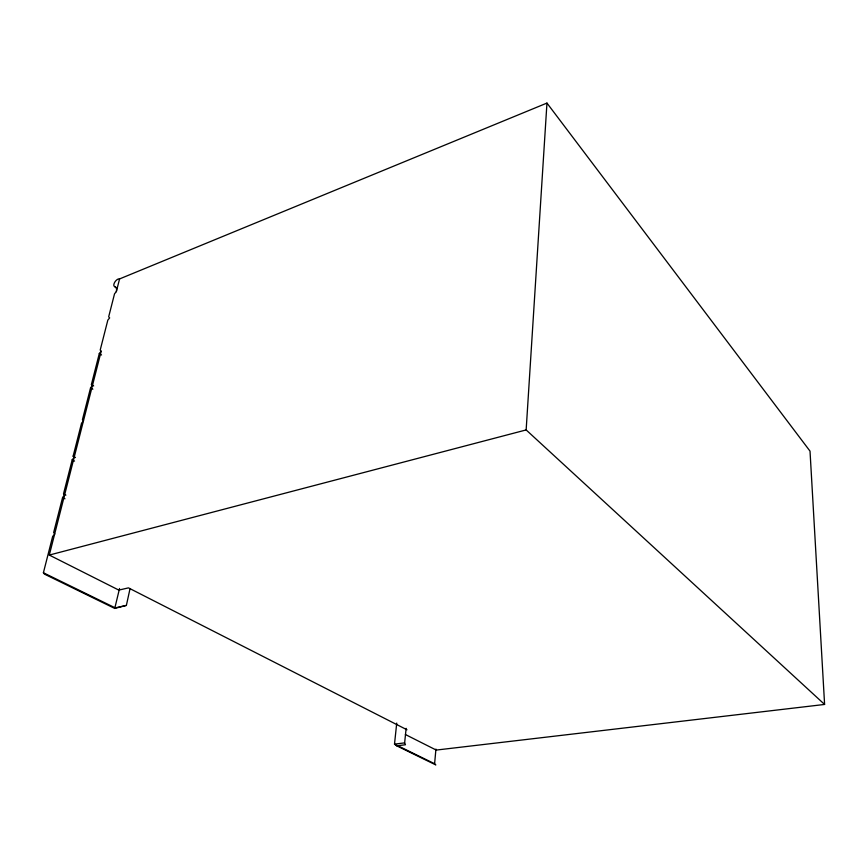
<?xml version="1.0" encoding="UTF-8"?>
<svg xmlns="http://www.w3.org/2000/svg" width="868" height="868" viewBox="0 0 868 868"><rect width="100%" height="100%" fill="white"/><g stroke="black" fill="none" stroke-linecap="round" stroke-linejoin="round"><path stroke-width="1.3" d="M405.367 734.502L436.246 750.071L824.6 704.447L526.149 429.931L546.959 103.075L119.578 278.921A4.6 2.3 -52.7 0 0 114.847 282.046A4.6 2.3 -52.7 0 0 114.739 286.624A8.962 4.481 -53 0 1 116.334 291.626L114.543 293.796L108.674 316.82L109.65 317.916L107.838 320.097L100.2 350.064L101.176 351.225L49.302 555.064L118.829 590.099L128.464 587.875L406.983 729.782M396.73 723.087L394.506 744.126L396.687 745.818L435.812 764.925L434.608 763.731L435.931 749.073M396.687 745.818L405.475 744.744L404.64 742.878L406.126 728.35M54.641 534.059L52.655 536.446L43.4 572.761L44.452 574.117L114.739 608.435L126.381 605.397L130.07 588.493M119.545 588.471L114.739 608.435M64.547 495.14L62.594 497.483L53.632 532.637L54.684 533.918M64.59 494.999L63.538 493.794L72.218 459.758L74.149 457.436M74.181 457.295L73.129 456.177L81.549 423.183L83.447 420.904M101.165 351.258L99.321 353.471L91.411 384.502L92.453 385.479L90.587 387.736L82.427 419.721L83.48 420.763M116.334 291.626L119.578 278.921M49.302 555.064L526.149 429.931M126.381 605.397L115.227 607.86L43.4 572.761M404.64 742.878L394.506 744.126L434.608 763.731M62.594 497.483L64.97 498.796M63.538 493.794L65.903 495.107M72.218 459.758L74.54 461.103M73.129 456.177L75.451 457.534M90.587 387.736L92.843 389.2M91.411 384.502L93.668 385.967M99.321 353.471L101.534 354.969M114.739 286.624L116.876 288.209M546.959 103.075L810.018 451.121L824.6 704.447"/></g></svg>
